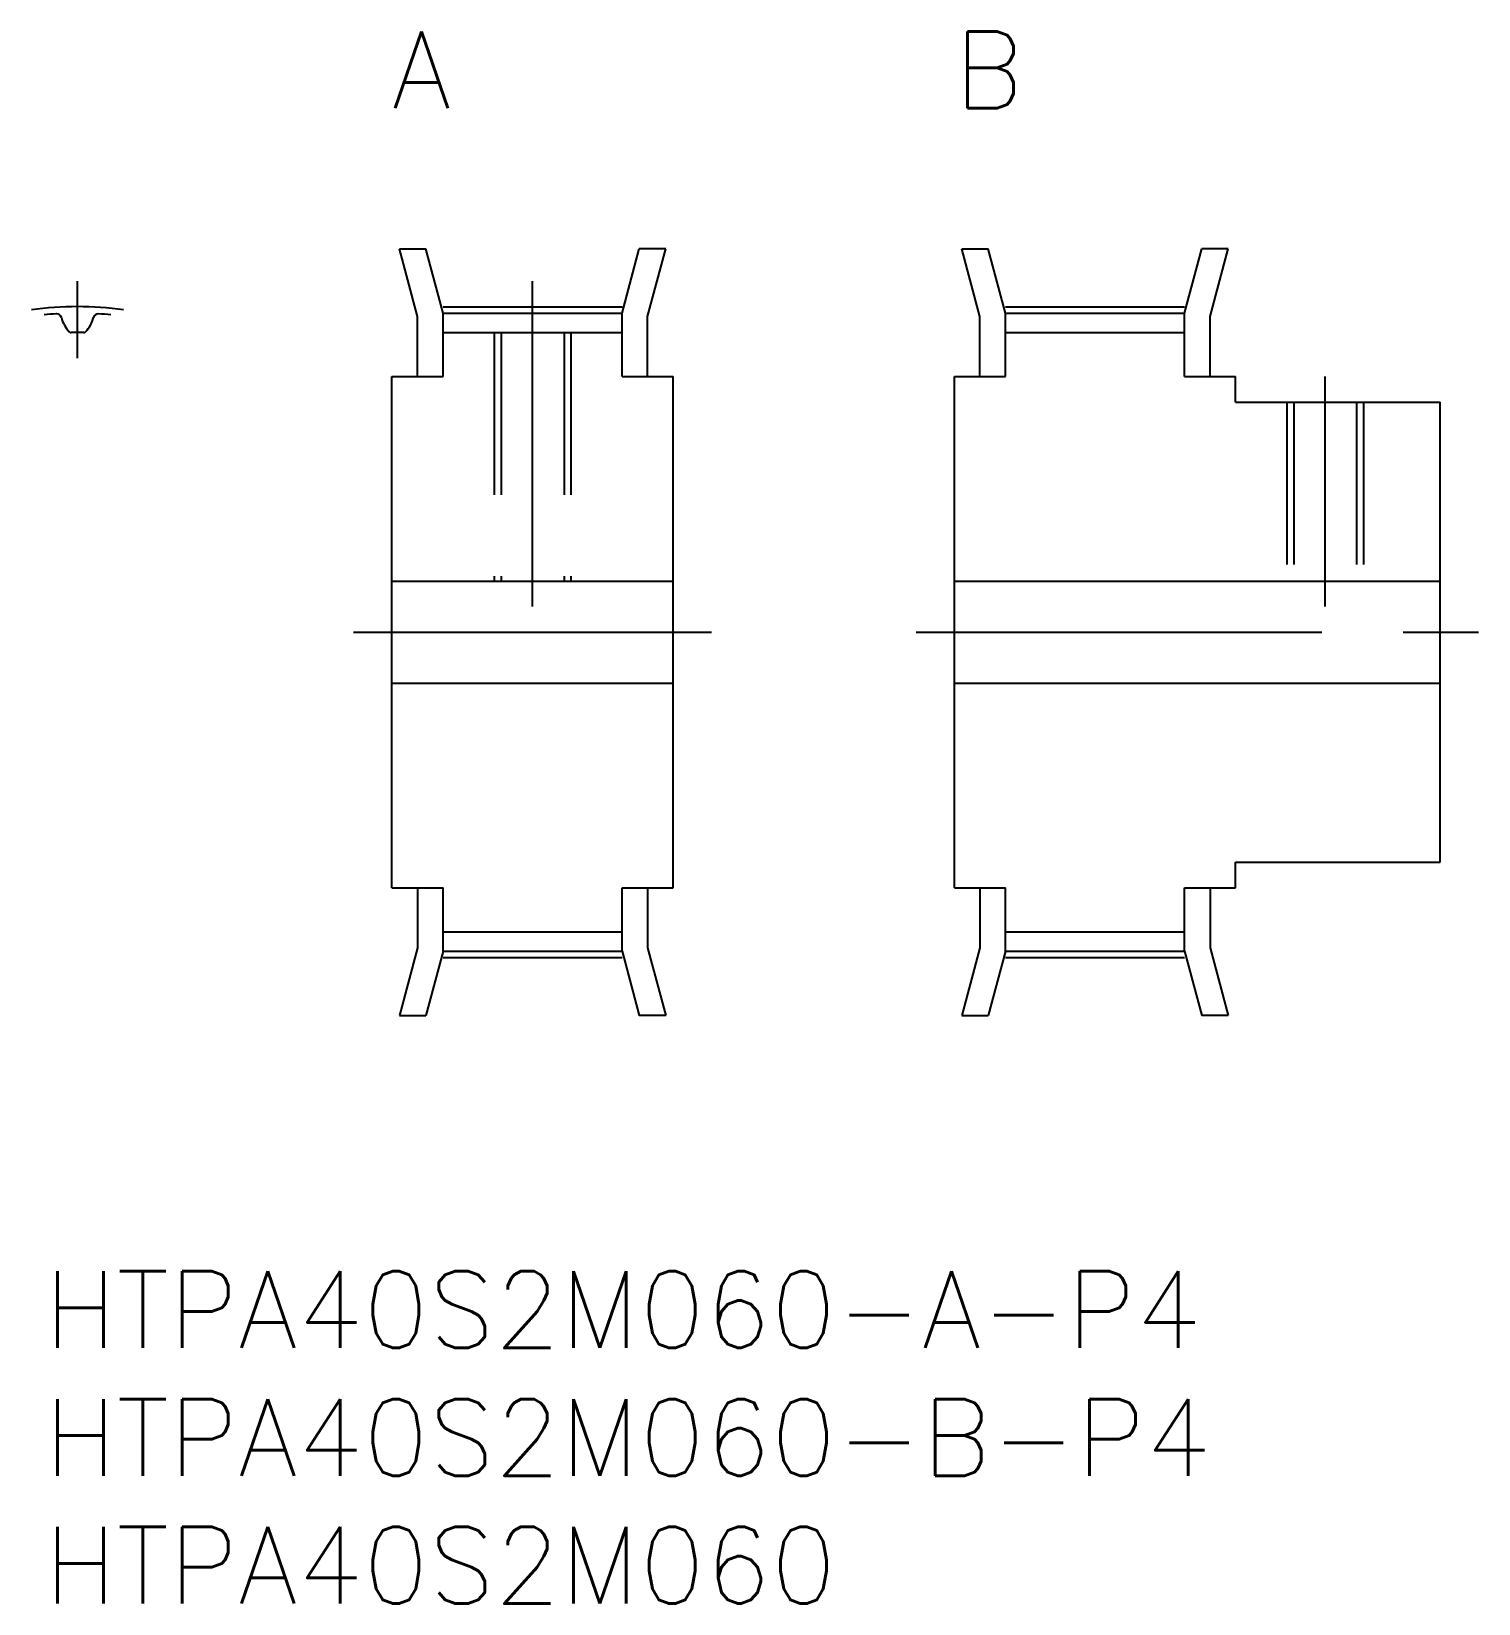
# Model space of a CAD drawing. Extents: x -0.5 to 56.1, y -13 to 48.5.
import ezdxf

# ---------------------------------------------------------------- set-up
doc = ezdxf.new("R2010")
doc.units = 0
doc.header["$LTSCALE"] = 0.5
doc.linetypes.add('CENTER', pattern=[50.8, 31.75, -6.35, 6.35, -6.35])
doc.linetypes.add('DASHED', pattern=[19.05, 12.7, -6.35])
for name, color, linetype in [('MSM_CENTER', 1, 'CENTER'), ('MSM_CONTINUOUS', 7, 'CONTINUOUS'), ('MSM_DASHED', 4, 'DASHED'), ('MSM_PART_NUMBER', 7, 'CONTINUOUS')]:
    doc.layers.add(name, color=color, linetype=linetype)
doc.styles.get("Standard").update_dxf_attribs({"font": 'txt.shx', "height": 1, "bigfont": 'bigfont.shx'})

# ---------------------------------------------------------------- blocks, each defined once
blk = doc.blocks.new('*U11')
at = {"layer": 'MSM_PART_NUMBER'}
blk.add_text('HTPA40S2M060-A-P4', height=3, dxfattribs=at).set_placement((0, -3))
blk = doc.blocks.new('*U12')
at = {"layer": 'MSM_PART_NUMBER'}
blk.add_text('HTPA40S2M060-B-P4', height=3, dxfattribs=at).set_placement((0, -8))
blk = doc.blocks.new('*U13')
at = {"layer": 'MSM_PART_NUMBER'}
blk.add_text('HTPA40S2M060', height=3, dxfattribs=at).set_placement((0, -13))

msp = doc.modelspace()

# ---------------------------------------------------------------- linework, layer by layer
at = {"layer": 'MSM_CENTER'}
for p, q in [((1.3, 35.72), (1.3, 38.734)), ((19.1, 26), (19.1, 38.73)), ((15.6, 37.73), (22.6, 37.73)), ((37.6, 37.73), (44.6, 37.73)), ((50.1, 26), (50.1, 35)), ((12.1, 25), (26.1, 25)), ((34.1, 25), (56.1, 25)), ((15.6, 12.27), (22.6, 12.27)), ((37.6, 12.27), (44.6, 12.27))]:
    msp.add_line(p, q, dxfattribs=at)
msp.add_arc((1.3, 25), 12.734, 81.8738, 98.1262, dxfattribs=at)
at = {"layer": 'MSM_CONTINUOUS'}
for p, q in [((14.6, 37.348), (13.89, 40)), ((13.89, 40), (14.925, 40)), ((15.6, 37.48), (14.925, 40)), ((22.6, 37.48), (23.275, 40)), ((24.311, 40), (23.275, 40)), ((23.6, 37.348), (24.311, 40)), ((36.6, 37.348), (35.89, 40)), ((35.89, 40), (36.925, 40)), ((37.6, 37.48), (36.925, 40)), ((44.6, 37.48), (45.275, 40)), ((46.311, 40), (45.275, 40)), ((45.6, 37.348), (46.311, 40)), ((14.6, 35), (14.6, 37.348)), ((15.6, 37.48), (22.6, 37.48)), ((15.6, 35), (15.6, 37.48)), ((22.6, 35), (22.6, 37.48)), ((23.6, 35), (23.6, 37.348)), ((36.6, 35), (36.6, 37.348)), ((37.6, 37.48), (44.6, 37.48)), ((37.6, 35), (37.6, 37.48)), ((44.6, 35), (44.6, 37.48)), ((45.6, 35), (45.6, 37.348)), ((15.6, 36.72), (22.6, 36.72)), ((37.6, 36.72), (44.6, 36.72)), ((13.6, 15), (13.6, 35)), ((13.6, 35), (15.6, 35)), ((22.6, 35), (24.6, 35)), ((24.6, 15), (24.6, 35)), ((35.6, 15), (35.6, 35)), ((35.6, 35), (37.6, 35)), ((44.6, 35), (46.6, 35)), ((46.6, 34), (46.6, 35)), ((46.6, 34), (54.6, 34)), ((54.6, 16), (54.6, 34)), ((13.6, 27), (24.6, 27)), ((35.6, 27), (54.6, 27)), ((13.6, 23), (24.6, 23)), ((35.6, 23), (54.6, 23)), ((46.6, 16), (54.6, 16)), ((46.6, 15), (46.6, 16)), ((13.6, 15), (15.6, 15)), ((14.6, 15), (14.6, 12.652)), ((15.6, 12.52), (15.6, 15)), ((22.6, 15), (24.6, 15)), ((22.6, 12.52), (22.6, 15)), ((23.6, 15), (23.6, 12.652)), ((35.6, 15), (37.6, 15)), ((36.6, 15), (36.6, 12.652)), ((37.6, 12.52), (37.6, 15)), ((44.6, 12.52), (44.6, 15)), ((44.6, 15), (46.6, 15)), ((45.6, 15), (45.6, 12.652)), ((22.6, 13.76), (22.6, 13.76)), ((15.6, 13.28), (22.6, 13.28)), ((22.6, 13.14), (22.6, 13.14)), ((37.6, 13.28), (44.6, 13.28)), ((14.6, 12.652), (13.89, 10)), ((15.6, 12.52), (14.925, 10)), ((15.6, 12.52), (22.6, 12.52)), ((22.6, 12.52), (23.275, 10)), ((23.6, 12.652), (24.311, 10)), ((36.6, 12.652), (35.89, 10)), ((37.6, 12.52), (36.925, 10)), ((37.6, 12.52), (44.6, 12.52)), ((44.6, 12.52), (45.275, 10)), ((45.6, 12.652), (46.311, 10)), ((13.89, 10), (14.925, 10)), ((24.311, 10), (23.275, 10)), ((35.89, 10), (36.925, 10)), ((46.311, 10), (45.275, 10))]:
    msp.add_line(p, q, dxfattribs=at)
for centre, radius, start, end in [((1.3, 25), 12.48, 93.7986, 95.97916), ((0.486, 37.263), 0.19, 14.87824, 93.7986), ((1.95, 37.652), 1.325, 194.87824, 222.94421), ((0.65, 37.652), 1.325, 317.05579, 345.12176), ((2.114, 37.263), 0.19, 86.2014, 165.12176), ((1.3, 25), 12.48, 84.02084, 86.2014), ((1.053, 36.817), 0.1, 222.94421, 271.19603), ((1.3, 25), 11.72, 88.80397, 91.19603), ((1.547, 36.817), 0.1, 268.80397, 317.05579)]:
    msp.add_arc(centre, radius, start, end, dxfattribs=at)
at = {"layer": 'MSM_DASHED'}
for p, q in [((17.6, 36.72), (17.6, 27)), ((17.871, 36.72), (17.871, 27)), ((20.33, 36.72), (20.33, 27)), ((20.6, 36.72), (20.6, 27)), ((48.6, 34), (48.6, 27)), ((48.871, 34), (48.871, 27)), ((51.33, 34), (51.33, 27)), ((51.6, 34), (51.6, 27))]:
    msp.add_line(p, q, dxfattribs=at)

# ---------------------------------------------------------------- block references
at = {"layer": 'MSM_CONTINUOUS'}
for name in ['*U11', '*U12', '*U13']:
    msp.add_blockref(name, (0, 0), dxfattribs=at)

# ---------------------------------------------------------------- texts
at = {"layer": 'MSM_PART_NUMBER'}
for s, p in [('A', (13.6, 45.5)), ('B', (35.6, 45.5))]:
    msp.add_text(s, height=3, dxfattribs=at).set_placement(p)

doc.saveas('drawing.dxf')
